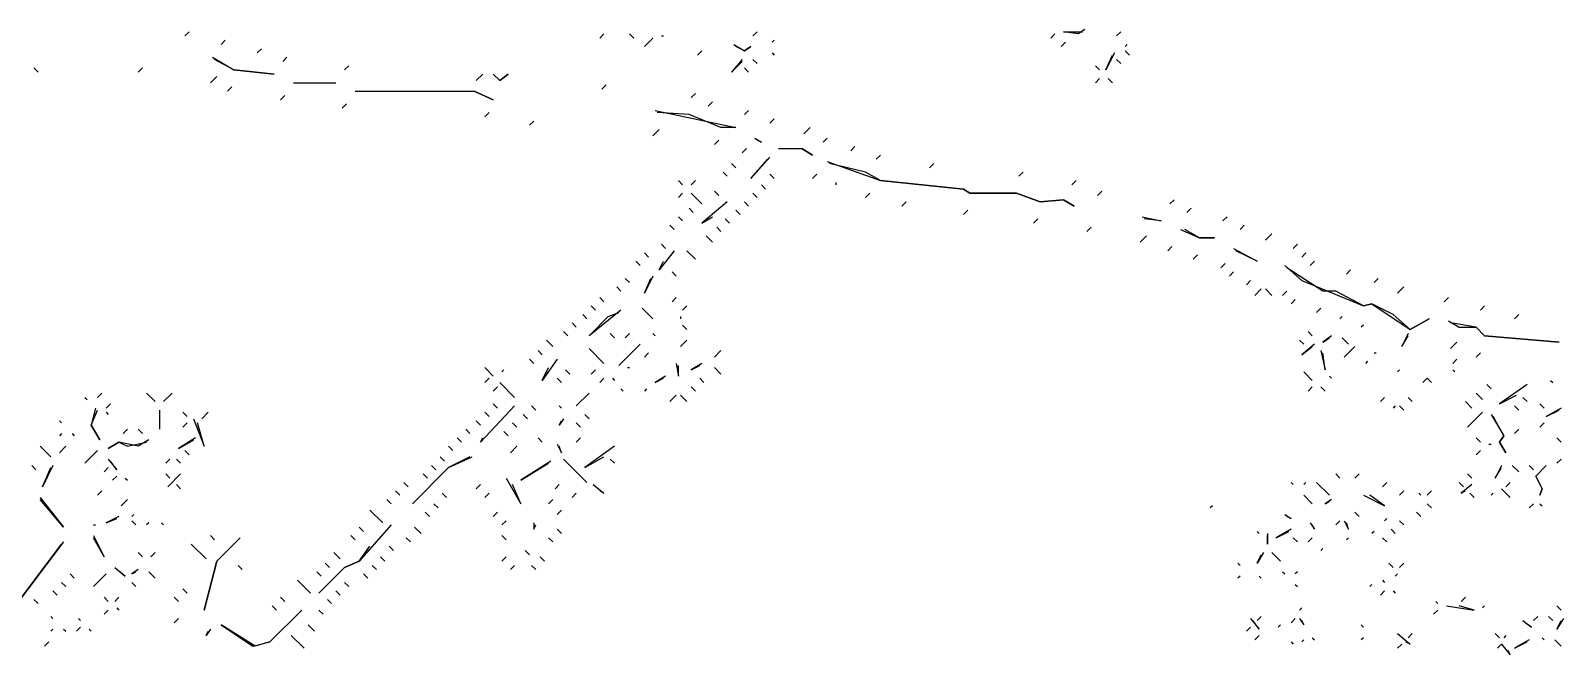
# Model space of a CAD drawing. Extents: x 1 to 2775, y -31 to 2075.
# Drawn here: x 2141.6 to 2261.7, y 1107.1 to 1155.6 of the extents above; entities that cross this region are included whole.
import ezdxf

# ---------------------------------------------------------------- set-up
doc = ezdxf.new("R2010")
doc.units = 0
doc.layers.add('LINEWORK', color=4, linetype='CONTINUOUS')

msp = doc.modelspace()

# ---------------------------------------------------------------- linework, layer by layer
at = {"layer": 'LINEWORK'}
for points in [[(2154, 1155.5), (2153.6667, 1155.1667)], [(2186.5, 1155.3333), (2186.1667, 1155)], [(2188.5, 1155.3333), (2188.8333, 1155)], [(2198.5, 1155.5), (2198.1667, 1155.1667)], [(2221.8333, 1155.3333), (2221.5, 1155)], [(2224.1667, 1155.6667), (2223.6667, 1155.3333), (2222.5, 1155.5), (2224, 1155.5)], [(2227, 1155.5), (2226.6667, 1155.1667)], [(2156.8333, 1154.8333), (2156.5, 1154.5)], [(2159.6667, 1154.1667), (2159.3333, 1153.8333)], [(2190.3333, 1155), (2189.6667, 1154.3333)], [(2191, 1155.1667), (2191.1667, 1155.1667)], [(2196.6667, 1154.5), (2197.5, 1154), (2198, 1154.3333), (2197.5, 1154), (2196.8333, 1154.3333)], [(2199.8333, 1154.8333), (2199.6667, 1154.6667)], [(2222.6667, 1154.6667), (2222.3333, 1154.3333)], [(2227.5, 1154.5), (2227.3333, 1154.3333)], [(2155.8333, 1153.5), (2157.5, 1152.5), (2160.6667, 1152.1667), (2157.5, 1152.5), (2156, 1153.3333)], [(2161.6667, 1153.5), (2161.3333, 1153.1667)], [(2166.5, 1152.8333), (2166.1667, 1152.5)], [(2194.1667, 1154), (2193.8333, 1153.6667)], [(2197.3333, 1153.3333), (2196.5, 1152.3333), (2197.3333, 1153.1667)], [(2198.1667, 1153.3333), (2198.5, 1153)], [(2199.6667, 1153.8333), (2199.8333, 1153.6667)], [(2225, 1152.8333), (2225.3333, 1152.5)], [(2226.5, 1153.8333), (2225.8333, 1152.5), (2226.3333, 1153.6667)], [(2226.6667, 1153.3333), (2227, 1153)], [(2227.3333, 1154), (2227.6667, 1153.6667)], [(2141.8333, 1152.6667), (2142.1667, 1152.3333)], [(2150.3333, 1152.6667), (2150, 1152.3333)], [(2156.1667, 1152), (2155.6667, 1151.5)], [(2177, 1152.1667), (2176.5, 1151.6667)], [(2177.8333, 1152.1667), (2178.3333, 1151.6667), (2179, 1152.1667), (2178.3333, 1151.6667)], [(2197.5, 1152.6667), (2197.8333, 1152.3333)], [(2225.3333, 1151.8333), (2225, 1151.5)], [(2226, 1151.8333), (2226.3333, 1151.5)], [(2157.3333, 1151.1667), (2157, 1150.8333)], [(2161.5, 1150.5), (2161.1667, 1150.1667)], [(2162.1667, 1151.5), (2165.5, 1151.5)], [(2167, 1150.8333), (2176.3333, 1150.8333), (2177.8333, 1150.1667), (2176.3333, 1150.8333)], [(2186.6667, 1151.3333), (2186.3333, 1151)], [(2193.6667, 1150.6667), (2193.3333, 1150.3333)], [(2166.3333, 1149.8333), (2166, 1149.5)], [(2190.5, 1149.3333), (2196.8333, 1148), (2195.6667, 1148), (2193.1667, 1149), (2190.6667, 1149.1667)], [(2195, 1150), (2194.6667, 1149.6667)], [(2197.8333, 1149.3333), (2197.5, 1149)], [(2177.5, 1149.1667), (2177.1667, 1148.8333)], [(2181, 1148.5), (2180.6667, 1148.1667)], [(2199.8333, 1148.6667), (2199.5, 1148.3333)], [(2202.6667, 1148), (2202.1667, 1147.5)], [(2190.8333, 1147.8333), (2190.3333, 1147.3333)], [(2195.5, 1147), (2195.1667, 1146.6667)], [(2198.3333, 1147.1667), (2198.8333, 1146.8333), (2198.5, 1147)], [(2204, 1147.1667), (2203.6667, 1146.8333)], [(2197.6667, 1146.3333), (2197.3333, 1146)], [(2199.5, 1145.6667), (2198, 1144), (2199.3333, 1145.5)], [(2200.1667, 1146.3333), (2202, 1146.3333), (2202.8333, 1145.8333), (2202, 1146.3333)], [(2206.1667, 1146.5), (2205.8333, 1146.1667)], [(2208.1667, 1145.8333), (2207.8333, 1145.5)], [(2195.8333, 1144.5), (2196.1667, 1144.1667)], [(2196.5, 1145.1667), (2196.8333, 1144.8333)], [(2204, 1145.3333), (2208.1667, 1143.8333), (2214.6667, 1143.1667), (2215.1667, 1142.8333), (2218.8333, 1142.8333), (2220.6667, 1142.1667), (2222.5, 1142.3333), (2223.3333, 1141.8333), (2222.5, 1142.3333), (2220.6667, 1142.1667), (2218.8333, 1142.8333), (2215.1667, 1142.8333), (2214.6667, 1143.1667), (2208.1667, 1143.8333), (2207, 1144.5), (2204.1667, 1145.1667)], [(2212.3333, 1145.1667), (2212, 1144.8333)], [(2219.3333, 1144.5), (2219, 1144.1667)], [(2192.3333, 1143.8333), (2192.6667, 1143.5)], [(2193.6667, 1143.8333), (2193.3333, 1143.5)], [(2198.8333, 1143.5), (2199.1667, 1143.1667)], [(2199.5, 1144.3333), (2199.8333, 1144)], [(2203.1667, 1144.3333), (2202.8333, 1144)], [(2204.6667, 1143.6667), (2204.6667, 1143.5)], [(2223.5, 1143.8333), (2223.1667, 1143.5)], [(2192.6667, 1142.8333), (2192.3333, 1142.5)], [(2193.3333, 1142.8333), (2194.1667, 1142)], [(2196.1667, 1142.1667), (2194.1667, 1140.5), (2195, 1141)], [(2195.1667, 1143), (2195.5, 1142.6667)], [(2197.5, 1142.1667), (2197.8333, 1141.8333)], [(2198.1667, 1142.8333), (2198.5, 1142.5)], [(2207.3333, 1142.8333), (2207, 1142.5)], [(2210.1667, 1142.1667), (2209.8333, 1141.8333)], [(2225.5, 1143), (2225.1667, 1142.6667)], [(2231.1667, 1142.3333), (2230.8333, 1142)], [(2192.3333, 1141), (2192.6667, 1140.6667)], [(2193.1667, 1141.6667), (2193.5, 1141.3333)], [(2196, 1140.8333), (2196.3333, 1140.5)], [(2196.8333, 1141.5), (2197.1667, 1141.1667)], [(2215, 1141.5), (2214.6667, 1141.1667)], [(2220.5, 1140.8333), (2220.1667, 1140.5)], [(2228.6667, 1141), (2230.1667, 1140.6667), (2228.8333, 1140.8333)], [(2232.5, 1141.6667), (2232.1667, 1141.3333)], [(2235.3333, 1141), (2235, 1140.6667)], [(2191.6667, 1140.3333), (2192, 1140)], [(2195.3333, 1140.1667), (2195.6667, 1139.8333)], [(2224.6667, 1140.1667), (2224.3333, 1139.8333)], [(2231.6667, 1140), (2233.1667, 1139.3333), (2234.3333, 1139.3333), (2233.1667, 1139.3333), (2232, 1140)], [(2236.6667, 1140.3333), (2236.3333, 1140)], [(2238.8333, 1139.6667), (2238.3333, 1139.1667)], [(2191, 1138.8333), (2191.3333, 1138.5)], [(2194.5, 1139.5), (2195, 1139)], [(2229, 1139.5), (2228.5, 1139)], [(2231, 1138.6667), (2230.6667, 1138.3333)], [(2235.8333, 1138.5), (2237.6667, 1137.5), (2236, 1138.3333)], [(2240.8333, 1138.8333), (2240.5, 1138.5)], [(2189, 1137.5), (2189.3333, 1137.1667)], [(2189.6667, 1138.1667), (2190, 1137.8333)], [(2192, 1138.3333), (2190.8333, 1136.8333), (2191.1667, 1137.5)], [(2193, 1138.3333), (2193.6667, 1137.6667)], [(2233, 1138), (2232.6667, 1137.6667)], [(2235.1667, 1137.3333), (2234.8333, 1137)], [(2241.5, 1138.1667), (2241.1667, 1137.8333)], [(2242.1667, 1137.5), (2241.8333, 1137.1667)], [(2188.1667, 1136.1667), (2188.5, 1135.8333)], [(2190.3333, 1136.3333), (2189.6667, 1135), (2190.1667, 1136.1667)], [(2191.8333, 1136.6667), (2192.1667, 1136.3333)], [(2235.8333, 1136.6667), (2235.5, 1136.3333)], [(2237.1667, 1136), (2236.8333, 1135.6667)], [(2239.8333, 1137.1667), (2241.1667, 1136), (2246, 1134), (2246.6667, 1134.1667), (2249.6667, 1132.1667), (2251.1667, 1133), (2249.6667, 1132.1667), (2248.3333, 1133.3333), (2246.6667, 1134.1667), (2246, 1134), (2243.8333, 1135.1667), (2242.8333, 1135.1667), (2240, 1137)], [(2245, 1136.8333), (2244.6667, 1136.5)], [(2247.1667, 1136.1667), (2246.8333, 1135.8333)], [(2187.5, 1135.5), (2187.8333, 1135.1667)], [(2238, 1135.3333), (2237.5, 1134.8333)], [(2238.3333, 1135.3333), (2238.8333, 1134.8333)], [(2240, 1135.1667), (2239.6667, 1134.8333)], [(2249.1667, 1135.5), (2248.6667, 1135)], [(2187.8333, 1133.6667), (2185.3333, 1131.6667), (2186.8333, 1133.1667), (2187.6667, 1133.5)], [(2185.5, 1134), (2185.8333, 1133.6667)], [(2186.1667, 1134.6667), (2186.5, 1134.3333)], [(2189.5, 1133.8333), (2190.3333, 1133)], [(2192.1667, 1134.6667), (2191.8333, 1134.3333)], [(2193, 1134), (2192.6667, 1133.6667)], [(2240.6667, 1134.5), (2240.3333, 1134.1667)], [(2242.6667, 1133.8333), (2242.3333, 1133.5)], [(2252.6667, 1134.6667), (2252.3333, 1134.3333)], [(2255.5, 1134), (2255.1667, 1133.6667)], [(2184, 1132.6667), (2184.3333, 1132.3333)], [(2184.8333, 1133.3333), (2185.1667, 1133)], [(2192.5, 1133.1667), (2192.5, 1133)], [(2192.6667, 1132.5), (2193, 1132.1667)], [(2244.3333, 1133.1667), (2244.1667, 1133)], [(2246, 1132.5), (2245.8333, 1132.3333)], [(2252.6667, 1132.8333), (2253.5, 1132.3333), (2254.8333, 1132.3333), (2255.5, 1131.6667), (2261.3333, 1131.1667), (2255.5, 1131.6667), (2254.8333, 1132.3333), (2252.8333, 1132.6667)], [(2258.1667, 1133.3333), (2257.8333, 1133)], [(2182, 1131.3333), (2182.5, 1130.8333)], [(2183.3333, 1132), (2183.6667, 1131.6667)], [(2187, 1131.8333), (2187.3333, 1131.5)], [(2188.5, 1131.8333), (2188.1667, 1131.5)], [(2190.3333, 1131.8333), (2190.5, 1131.6667)], [(2193, 1131.3333), (2192.5, 1130.8333)], [(2241, 1131.3333), (2241.3333, 1131)], [(2241.6667, 1132), (2242, 1131.6667)], [(2243.5, 1131.6667), (2242.8333, 1131.1667), (2243.3333, 1131.5)], [(2244.3333, 1131.5), (2244.8333, 1131)], [(2249.5, 1131.8333), (2249, 1130.8333), (2249.5, 1131.6667)], [(2181.3333, 1130.5), (2181.6667, 1130.1667)], [(2185.3333, 1130.6667), (2186.5, 1129.5)], [(2189.3333, 1131), (2187.6667, 1129.3333)], [(2190, 1130.3333), (2189.6667, 1130)], [(2195.6667, 1130.5), (2195.1667, 1130)], [(2242.1667, 1131), (2241.1667, 1130.1667), (2242, 1130.8333)], [(2242.6667, 1130.5), (2243, 1129), (2242.8333, 1130.3333)], [(2245.3333, 1130.8333), (2244.5, 1130)], [(2246.8333, 1130.3333), (2247, 1130.3333)], [(2253.3333, 1131.1667), (2252.8333, 1130.6667)], [(2255.1667, 1130.3333), (2254.8333, 1130)], [(2177.1667, 1129.1667), (2177.8333, 1128.5)], [(2178.6667, 1129), (2178.5, 1128.8333)], [(2180.6667, 1129.8333), (2181, 1129.5)], [(2182.8333, 1129.8333), (2181.6667, 1128.1667), (2182.1667, 1129.1667)], [(2183.5, 1129), (2183.8333, 1128.6667)], [(2185.8333, 1129), (2185.5, 1128.6667)], [(2188.3333, 1129.1667), (2188.5, 1129.1667)], [(2192.1667, 1129.5), (2192.3333, 1128.5), (2192.3333, 1129.3333)], [(2194.1667, 1129.5), (2193.3333, 1129), (2194, 1129.3333)], [(2195.1667, 1129.1667), (2195.6667, 1128.6667)], [(2241.3333, 1128.8333), (2242, 1128.1667)], [(2246.3333, 1129.6667), (2246.1667, 1129.5)], [(2248.8333, 1129), (2248.6667, 1128.8333)], [(2253.3333, 1129.8333), (2253, 1129.5)], [(2253, 1129), (2253.1667, 1128.8333)], [(2177.5, 1128.3333), (2177.1667, 1128)], [(2178.1667, 1127.6667), (2177.8333, 1127.3333)], [(2178.3333, 1128), (2179.5, 1126.8333)], [(2182.8333, 1128.3333), (2183.1667, 1128)], [(2186.5, 1128.3333), (2186.1667, 1128)], [(2187.1667, 1128.3333), (2187.3333, 1128.1667)], [(2191.3333, 1128.5), (2190.5, 1128), (2191.1667, 1128.3333)], [(2193.3333, 1127.6667), (2193.6667, 1127.3333)], [(2194, 1128.3333), (2194.3333, 1128)], [(2242, 1127.6667), (2241.6667, 1127.3333)], [(2242.6667, 1127.6667), (2243, 1127.3333)], [(2243.3333, 1128.5), (2243.5, 1128.3333)], [(2251, 1128.3333), (2250.6667, 1128), (2251, 1128.3333), (2251.3333, 1128)], [(2255.6667, 1127.8333), (2256, 1127.5)], [(2258.8333, 1127.8333), (2256.6667, 1126.3333), (2258, 1127)], [(2260.6667, 1128.1667), (2260.8333, 1128)], [(2145.8333, 1126.8333), (2146, 1126.6667)], [(2147.1667, 1127.1667), (2146.8333, 1126.8333)], [(2150.6667, 1127.1667), (2151.3333, 1126.5)], [(2152.6667, 1127.1667), (2152, 1126.5)], [(2185.3333, 1127.1667), (2184.3333, 1126.1667)], [(2187.8333, 1127.5), (2188, 1127.3333)], [(2189.8333, 1127.5), (2189.6667, 1127.3333)], [(2192.1667, 1127), (2191.6667, 1126.5)], [(2192.5, 1127), (2193, 1126.5)], [(2247.6667, 1126.8333), (2247.3333, 1126.5)], [(2249.5, 1126.8333), (2249.8333, 1126.5)], [(2254, 1126.5), (2254.5, 1126)], [(2254.8333, 1127.1667), (2255.3333, 1126.6667)], [(2258.5, 1126.8333), (2258.8333, 1126.5)], [(2146.6667, 1126), (2146.3333, 1124.6667), (2147, 1123.5), (2146.3333, 1124.6667), (2146.8333, 1125.8333)], [(2147.8333, 1126.3333), (2147.5, 1126)], [(2147.5, 1125.6667), (2147.6667, 1125.5)], [(2151.6667, 1125.8333), (2151.6667, 1124.3333)], [(2153.5, 1125.6667), (2153.8333, 1125.3333)], [(2155.5, 1125.6667), (2155, 1125.1667)], [(2179.5, 1126.1667), (2176.8333, 1123.3333), (2177, 1123.6667)], [(2177.1667, 1125.6667), (2177.5, 1125.3333)], [(2177.8333, 1126.3333), (2178.1667, 1126)], [(2180.1667, 1125.5), (2180.5, 1125.1667)], [(2180.8333, 1126.1667), (2181.1667, 1125.8333)], [(2183, 1126.1667), (2183.1667, 1126)], [(2185, 1125.5), (2185.3333, 1125.1667)], [(2248.5, 1126.1667), (2248.3333, 1126)], [(2248.8333, 1126.1667), (2249.1667, 1125.8333)], [(2255.3333, 1125.6667), (2254.1667, 1124.5)], [(2256, 1125.5), (2257, 1123.8333), (2256.6667, 1123.3333), (2257.1667, 1122.5), (2256.6667, 1123.3333), (2257, 1123.8333), (2256.1667, 1125.3333)], [(2257.8333, 1126.1667), (2258.1667, 1125.8333)], [(2259.8333, 1126.3333), (2260.1667, 1126)], [(2261.5, 1126), (2260.3333, 1125.3333), (2261.3333, 1125.8333)], [(2143.8333, 1125), (2144, 1124.8333)], [(2144, 1124), (2143.8333, 1123.8333)], [(2144.8333, 1124), (2145, 1123.8333)], [(2149.1667, 1124.3333), (2148.8333, 1124)], [(2150, 1124.3333), (2150.3333, 1124)], [(2153.8333, 1124.8333), (2153.5, 1124.5)], [(2154.3333, 1125.1667), (2155.1667, 1123), (2154.6667, 1124.8333)], [(2175.6667, 1124.3333), (2176, 1124)], [(2176.5, 1125), (2176.8333, 1124.6667)], [(2178.6667, 1124.1667), (2179, 1123.8333)], [(2179.3333, 1124.8333), (2179.6667, 1124.5)], [(2183.3333, 1125.1667), (2183, 1124.6667), (2183.1667, 1125)], [(2184.3333, 1124.8333), (2184.6667, 1124.5)], [(2258.1667, 1124.3333), (2257.8333, 1124)], [(2260.1667, 1124.8333), (2259.8333, 1124.5)], [(2142.3333, 1123), (2143.1667, 1122.1667)], [(2144.3333, 1123), (2143.8333, 1122.5)], [(2150.8333, 1123.5), (2150, 1123), (2148.5, 1123.3333), (2147.6667, 1122.8333), (2148.5, 1123.3333), (2149.1667, 1123), (2150.6667, 1123.3333)], [(2154.5, 1123.6667), (2153.1667, 1122.8333), (2154.3333, 1123.5)], [(2174.3333, 1123), (2174.6667, 1122.6667)], [(2175, 1123.6667), (2175.3333, 1123.3333)], [(2179.6667, 1123), (2179.1667, 1122.5)], [(2181.3333, 1123.6667), (2181.6667, 1123.3333)], [(2182.8333, 1123.1667), (2183.1667, 1122.5), (2183, 1123)], [(2184.6667, 1123.6667), (2184.3333, 1123.3333)], [(2187.3333, 1123), (2185, 1121.3333), (2186.5, 1122.1667)], [(2254.8333, 1123.6667), (2255.1667, 1123.3333)], [(2255.8333, 1123.1667), (2256, 1123.1667)], [(2261.1667, 1123.6667), (2261.5, 1123.3333)], [(2146.8333, 1122.6667), (2145.8333, 1121.6667)], [(2147.6667, 1122), (2148.3333, 1121.1667), (2147.8333, 1121.8333)], [(2152.5, 1122), (2152.1667, 1121.6667)], [(2153, 1122), (2153.3333, 1121.6667)], [(2153.6667, 1122.6667), (2154, 1122.3333)], [(2176, 1122.1667), (2174.3333, 1121.3333), (2171.5, 1118.5), (2174.3333, 1121.3333), (2176.1667, 1122.1667)], [(2173.6667, 1122.1667), (2174, 1121.8333)], [(2182.3333, 1121.8333), (2180, 1120.3333), (2182.1667, 1121.6667)], [(2183.3333, 1122), (2185.1667, 1120.1667), (2183.5, 1121.8333)], [(2187, 1122), (2187.3333, 1121.6667)], [(2255.1667, 1122.6667), (2254.8333, 1122.3333)], [(2261.5, 1122), (2261.1667, 1121.6667)], [(2141.6667, 1121.5), (2142, 1121.1667)], [(2143.3333, 1121.5), (2142.5, 1119.8333), (2143.1667, 1121.3333)], [(2147.6667, 1121.3333), (2147.3333, 1121)], [(2148.3333, 1120.6667), (2148, 1120.3333)], [(2149, 1120.5), (2149.1667, 1120.3333)], [(2152.1667, 1120.8333), (2152.5, 1120.5)], [(2153.3333, 1120.8333), (2152.3333, 1119.8333)], [(2172.3333, 1120.8333), (2172.6667, 1120.5)], [(2173, 1121.5), (2173.3333, 1121.1667)], [(2178.8333, 1120.5), (2180, 1118.5), (2179.3333, 1120)], [(2243.8333, 1120.8333), (2244.1667, 1120.5)], [(2245.6667, 1120.8333), (2245.3333, 1120.5)], [(2254.1667, 1120.8333), (2254.5, 1120.5)], [(2256.8333, 1121.5), (2256.3333, 1120.5), (2256.8333, 1121.3333)], [(2257.6667, 1121.5), (2258.1667, 1121)], [(2259, 1121.5), (2259.3333, 1121.1667)], [(2260.3333, 1121.5), (2259.5, 1120.6667), (2260, 1119.6667), (2259.8333, 1119.1667), (2260, 1119.6667), (2259.5, 1120.6667)], [(2147.1667, 1119.5), (2146.8333, 1119.1667)], [(2153, 1120), (2153.3333, 1119.6667)], [(2170.1667, 1119.5), (2170.5, 1119.1667)], [(2170.8333, 1120.1667), (2171.1667, 1119.8333)], [(2173.8333, 1119.3333), (2174.1667, 1119)], [(2176.8333, 1120), (2176.5, 1119.6667)], [(2177.5, 1119.3333), (2177.1667, 1119)], [(2183, 1120), (2182.6667, 1119.6667)], [(2184.3333, 1119.3333), (2184, 1119)], [(2185.6667, 1120), (2186.5, 1119.3333), (2186.1667, 1119.5)], [(2240.3333, 1120.1667), (2240.5, 1120)], [(2241.5, 1120.1667), (2241.3333, 1120)], [(2242.3333, 1120.1667), (2243.3333, 1119.1667)], [(2247.8333, 1120.1667), (2247.5, 1119.8333)], [(2249.1667, 1119.5), (2248.8333, 1119.1667)], [(2250.3333, 1119.3333), (2250.5, 1119.1667)], [(2251.3333, 1119.5), (2251, 1119.1667)], [(2253.5, 1120.1667), (2253.8333, 1119.8333)], [(2254.5, 1120), (2253.6667, 1119.3333), (2254, 1119.5)], [(2254.3333, 1119.3333), (2254.6667, 1119)], [(2256.1667, 1119.3333), (2256, 1119.1667)], [(2256.8333, 1119.6667), (2257.5, 1119)], [(2257.5, 1120.1667), (2257.1667, 1119.8333)], [(2142.3333, 1119), (2144.1667, 1116.6667), (2142.3333, 1118.8333)], [(2149.1667, 1118.8333), (2148.6667, 1118.3333)], [(2168.1667, 1118), (2169.1667, 1117)], [(2169.5, 1118.8333), (2169.8333, 1118.5)], [(2173.1667, 1118.5), (2173.5, 1118.1667)], [(2182.5, 1118.8333), (2182.1667, 1118.5)], [(2183.1667, 1118), (2182.8333, 1117.6667)], [(2234.1667, 1118.3333), (2234, 1118.1667)], [(2241.3333, 1119.1667), (2242, 1118.5)], [(2243.5, 1118.8333), (2243, 1118.5), (2243.3333, 1118.6667)], [(2246, 1119.1667), (2247.6667, 1118.3333), (2246.5, 1119.1667)], [(2251, 1118.5), (2251.3333, 1118.1667)], [(2259.3333, 1118.5), (2259, 1118.1667)], [(2259.8333, 1118.5), (2260, 1118.3333)], [(2146.5, 1116.8333), (2146.6667, 1116.8333)], [(2148.5, 1117.5), (2147.5, 1117), (2148.3333, 1117.3333)], [(2149.6667, 1117.6667), (2149.5, 1117.5)], [(2149.5, 1117.1667), (2149.8333, 1116.8333)], [(2150.8333, 1117), (2150.6667, 1116.8333)], [(2151.8333, 1117), (2152, 1116.8333)], [(2169.8333, 1116.8333), (2167.3333, 1114), (2166.1667, 1113.5), (2164.1667, 1111.5), (2166.1667, 1113.5), (2167.3333, 1114), (2168.1667, 1115.1667)], [(2172.5, 1117.8333), (2172.8333, 1117.5)], [(2178.1667, 1117.8333), (2177.8333, 1117.5)], [(2178.8333, 1117.1667), (2178.5, 1116.8333)], [(2181, 1117), (2181, 1116.5), (2181.1667, 1116.8333)], [(2239.8333, 1117.6667), (2240.3333, 1117.3333), (2240, 1117.5)], [(2241.8333, 1117), (2242.1667, 1116.5), (2242, 1116.8333)], [(2244.1667, 1117.1667), (2243.8333, 1116.8333)], [(2244.5, 1117.1667), (2244.8333, 1116.5), (2244.6667, 1117)], [(2245.3333, 1117.8333), (2245.6667, 1117.5)], [(2247.8333, 1117.3333), (2247.6667, 1117.1667)], [(2248.8333, 1117.1667), (2249.1667, 1116.8333)], [(2250.1667, 1117.8333), (2250.5, 1117.5)], [(2146.5, 1116), (2147.3333, 1114.3333), (2146.5, 1115.8333)], [(2158, 1115.8333), (2156.1667, 1114), (2155.1667, 1110.1667), (2156.1667, 1114)], [(2155.6667, 1116), (2156, 1115.6667)], [(2166.6667, 1116), (2167, 1115.6667)], [(2167.3333, 1116.6667), (2167.6667, 1116.3333)], [(2171, 1115.8333), (2171.3333, 1115.5)], [(2171.6667, 1116.6667), (2172.1667, 1116.1667)], [(2178.5, 1116), (2178.8333, 1115.6667)], [(2182.1667, 1115.8333), (2182.5, 1115.5)], [(2182.8333, 1116.5), (2183.1667, 1116.1667)], [(2237.6667, 1116.3333), (2237.8333, 1116.1667)], [(2238.5, 1116.1667), (2238.5, 1115.3333), (2238.5, 1116)], [(2240.3333, 1116.5), (2239.1667, 1115.8333), (2240.1667, 1116.3333)], [(2240.5, 1115.8333), (2240.8333, 1115.5)], [(2242, 1115.8333), (2241.6667, 1115.5)], [(2244.8333, 1115.8333), (2244.6667, 1115.6667)], [(2246.8333, 1116.3333), (2246.6667, 1116.1667)], [(2247.5, 1115.8333), (2247.8333, 1115.5)], [(2248.1667, 1116.5), (2248.5, 1116.1667)], [(2144.1667, 1115.5), (2140, 1110), (2144, 1115.3333)], [(2150, 1114.6667), (2150.3333, 1114.3333)], [(2151.3333, 1114.6667), (2151, 1114.3333)], [(2154.1667, 1115.3333), (2155.3333, 1114.1667)], [(2165.3333, 1114.6667), (2165.8333, 1114.1667)], [(2169.6667, 1115.1667), (2170, 1114.8333)], [(2180.3333, 1114.8333), (2180.6667, 1114.5)], [(2238.1667, 1114.6667), (2237.6667, 1113.8333), (2238, 1114.5)], [(2238.8333, 1114.6667), (2239.5, 1114)], [(2242.8333, 1115), (2242.6667, 1114.8333)], [(2148.1667, 1113.5), (2149, 1112.8333), (2148.3333, 1113.3333)], [(2150, 1113.3333), (2149.5, 1113), (2149.8333, 1113.1667)], [(2157.8333, 1113.6667), (2158.1667, 1113.3333)], [(2164.6667, 1113.8333), (2165, 1113.5)], [(2168.3333, 1113.6667), (2168.6667, 1113.3333)], [(2169, 1114.3333), (2169.3333, 1114)], [(2178.8333, 1114.3333), (2178.5, 1114)], [(2179.5, 1113.6667), (2179.1667, 1113.3333)], [(2180.8333, 1113.6667), (2181.1667, 1113.3333)], [(2181.5, 1114.3333), (2181.8333, 1114)], [(2236.1667, 1113.8333), (2236.3333, 1113.6667)], [(2248, 1113.8333), (2248.3333, 1113.5)], [(2249.1667, 1113.8333), (2248.8333, 1113.5)], [(2144, 1112.3333), (2144.3333, 1112)], [(2144.6667, 1113), (2145, 1112.6667)], [(2147.5, 1113), (2146.5, 1112)], [(2149.5, 1112.3333), (2149.8333, 1112)], [(2150.8333, 1113.1667), (2151.3333, 1112.6667)], [(2162.5, 1112.5), (2163.5, 1111.5)], [(2164, 1113.1667), (2164.3333, 1112.8333)], [(2166.1667, 1112.3333), (2166.5, 1112)], [(2167.6667, 1113), (2168, 1112.6667)], [(2236.3333, 1112.8333), (2236.1667, 1112.6667)], [(2237.8333, 1112.8333), (2238, 1112.6667)], [(2239.6667, 1113.1667), (2239.8333, 1113)], [(2240.8333, 1113.1667), (2240.6667, 1113)], [(2240.6667, 1112.1667), (2240.8333, 1112)], [(2246.6667, 1112.1667), (2246.5, 1112)], [(2247.5, 1112.5), (2247.6667, 1112.3333)], [(2248.6667, 1113), (2248.5, 1112.8333)], [(2141.8333, 1111), (2142.1667, 1110.6667)], [(2143.3333, 1111.6667), (2143.6667, 1111.3333)], [(2147.3333, 1111.1667), (2147.6667, 1110.8333)], [(2148.5, 1111.1667), (2148.1667, 1110.8333)], [(2152.8333, 1111.1667), (2153.1667, 1110.8333)], [(2153.5, 1111.8333), (2153.8333, 1111.5)], [(2161.1667, 1111.1667), (2161.5, 1110.8333)], [(2164.8333, 1111), (2165.1667, 1110.6667)], [(2165.5, 1111.6667), (2165.8333, 1111.3333)], [(2247.6667, 1111.6667), (2247.3333, 1111.3333)], [(2248.3333, 1111.6667), (2248.5, 1111.5)], [(2251.6667, 1110.8333), (2251.8333, 1110.6667)], [(2254, 1111.1667), (2253.6667, 1110.8333)], [(2143.1667, 1109.6667), (2143.3333, 1109.5)], [(2147.6667, 1110.1667), (2147.3333, 1109.8333)], [(2148.3333, 1110.3333), (2148.5, 1110.1667)], [(2162.8333, 1110.1667), (2160.3333, 1107.6667), (2159.1667, 1107.3333), (2156.5, 1109), (2159, 1107.3333), (2160.3333, 1107.6667)], [(2160.5, 1110.5), (2160.8333, 1110.1667)], [(2164.1667, 1110.1667), (2164.5, 1109.8333)], [(2238, 1109.6667), (2237.6667, 1109.3333)], [(2241.1667, 1110.3333), (2241, 1110.1667)], [(2251.8333, 1110.1667), (2251.5, 1109.8333)], [(2252.5, 1110.5), (2254.6667, 1110.1667), (2253.5, 1110.5)], [(2255.5, 1110.5), (2255.3333, 1110.3333)], [(2259.6667, 1109.6667), (2259.3333, 1109.3333)], [(2260.5, 1109.6667), (2260.8333, 1109.3333)], [(2261.1667, 1110.5), (2261.5, 1110.1667)], [(2143.3333, 1108.6667), (2143.1667, 1108.5)], [(2144.1667, 1108.6667), (2144.3333, 1108.5)], [(2145.5, 1108.8333), (2145.1667, 1108.5)], [(2145.3333, 1109.5), (2145.5, 1109.3333)], [(2146.1667, 1108.6667), (2146.3333, 1108.5)], [(2153.1667, 1109.5), (2152.8333, 1109.1667)], [(2155.6667, 1108.6667), (2155.3333, 1108.1667), (2155.5, 1108.5)], [(2163.3333, 1109), (2163.8333, 1108.5)], [(2237.1667, 1108.8333), (2236.8333, 1108.5)], [(2237.1667, 1109.5), (2237.8333, 1108.6667), (2237.3333, 1109.3333)], [(2239.5, 1109), (2239.3333, 1108.8333)], [(2240.6667, 1109.5), (2240.3333, 1109.1667)], [(2241, 1109.5), (2241.3333, 1109), (2241.1667, 1109.3333)], [(2245.8333, 1109), (2246, 1108.8333)], [(2258.5, 1109.3333), (2259.1667, 1108.8333), (2258.6667, 1109.1667)], [(2261.6667, 1109.5), (2261.1667, 1108.6667), (2261.5, 1109.3333)], [(2143, 1107.6667), (2142.6667, 1107.3333)], [(2162, 1108.1667), (2163, 1107.1667)], [(2237.8333, 1108.1667), (2237.5, 1107.8333)], [(2240.3333, 1107.6667), (2240.5, 1107.5)], [(2241.3333, 1107.8333), (2241.1667, 1107.6667)], [(2242, 1108), (2242.1667, 1107.8333)], [(2246, 1108), (2245.8333, 1107.8333)], [(2248.6667, 1108.3333), (2249.6667, 1107.5), (2249.3333, 1107.6667)], [(2249, 1107.5), (2248.6667, 1107.1667)], [(2249.8333, 1108.3333), (2249.5, 1108)], [(2256.3333, 1108.3333), (2256.6667, 1108)], [(2256.8333, 1107.5), (2256.5, 1107.1667), (2256.8333, 1107.5), (2257.5, 1106.6667), (2257.3333, 1107)], [(2257.1667, 1108.1667), (2257, 1108)], [(2259, 1107.8333), (2257.8333, 1107.1667), (2258.8333, 1107.6667)], [(2260, 1108), (2260.1667, 1107.8333)], [(2261, 1107.8333), (2261.5, 1107.3333)]]:
    msp.add_lwpolyline(points, dxfattribs=at)

doc.saveas('drawing.dxf')
